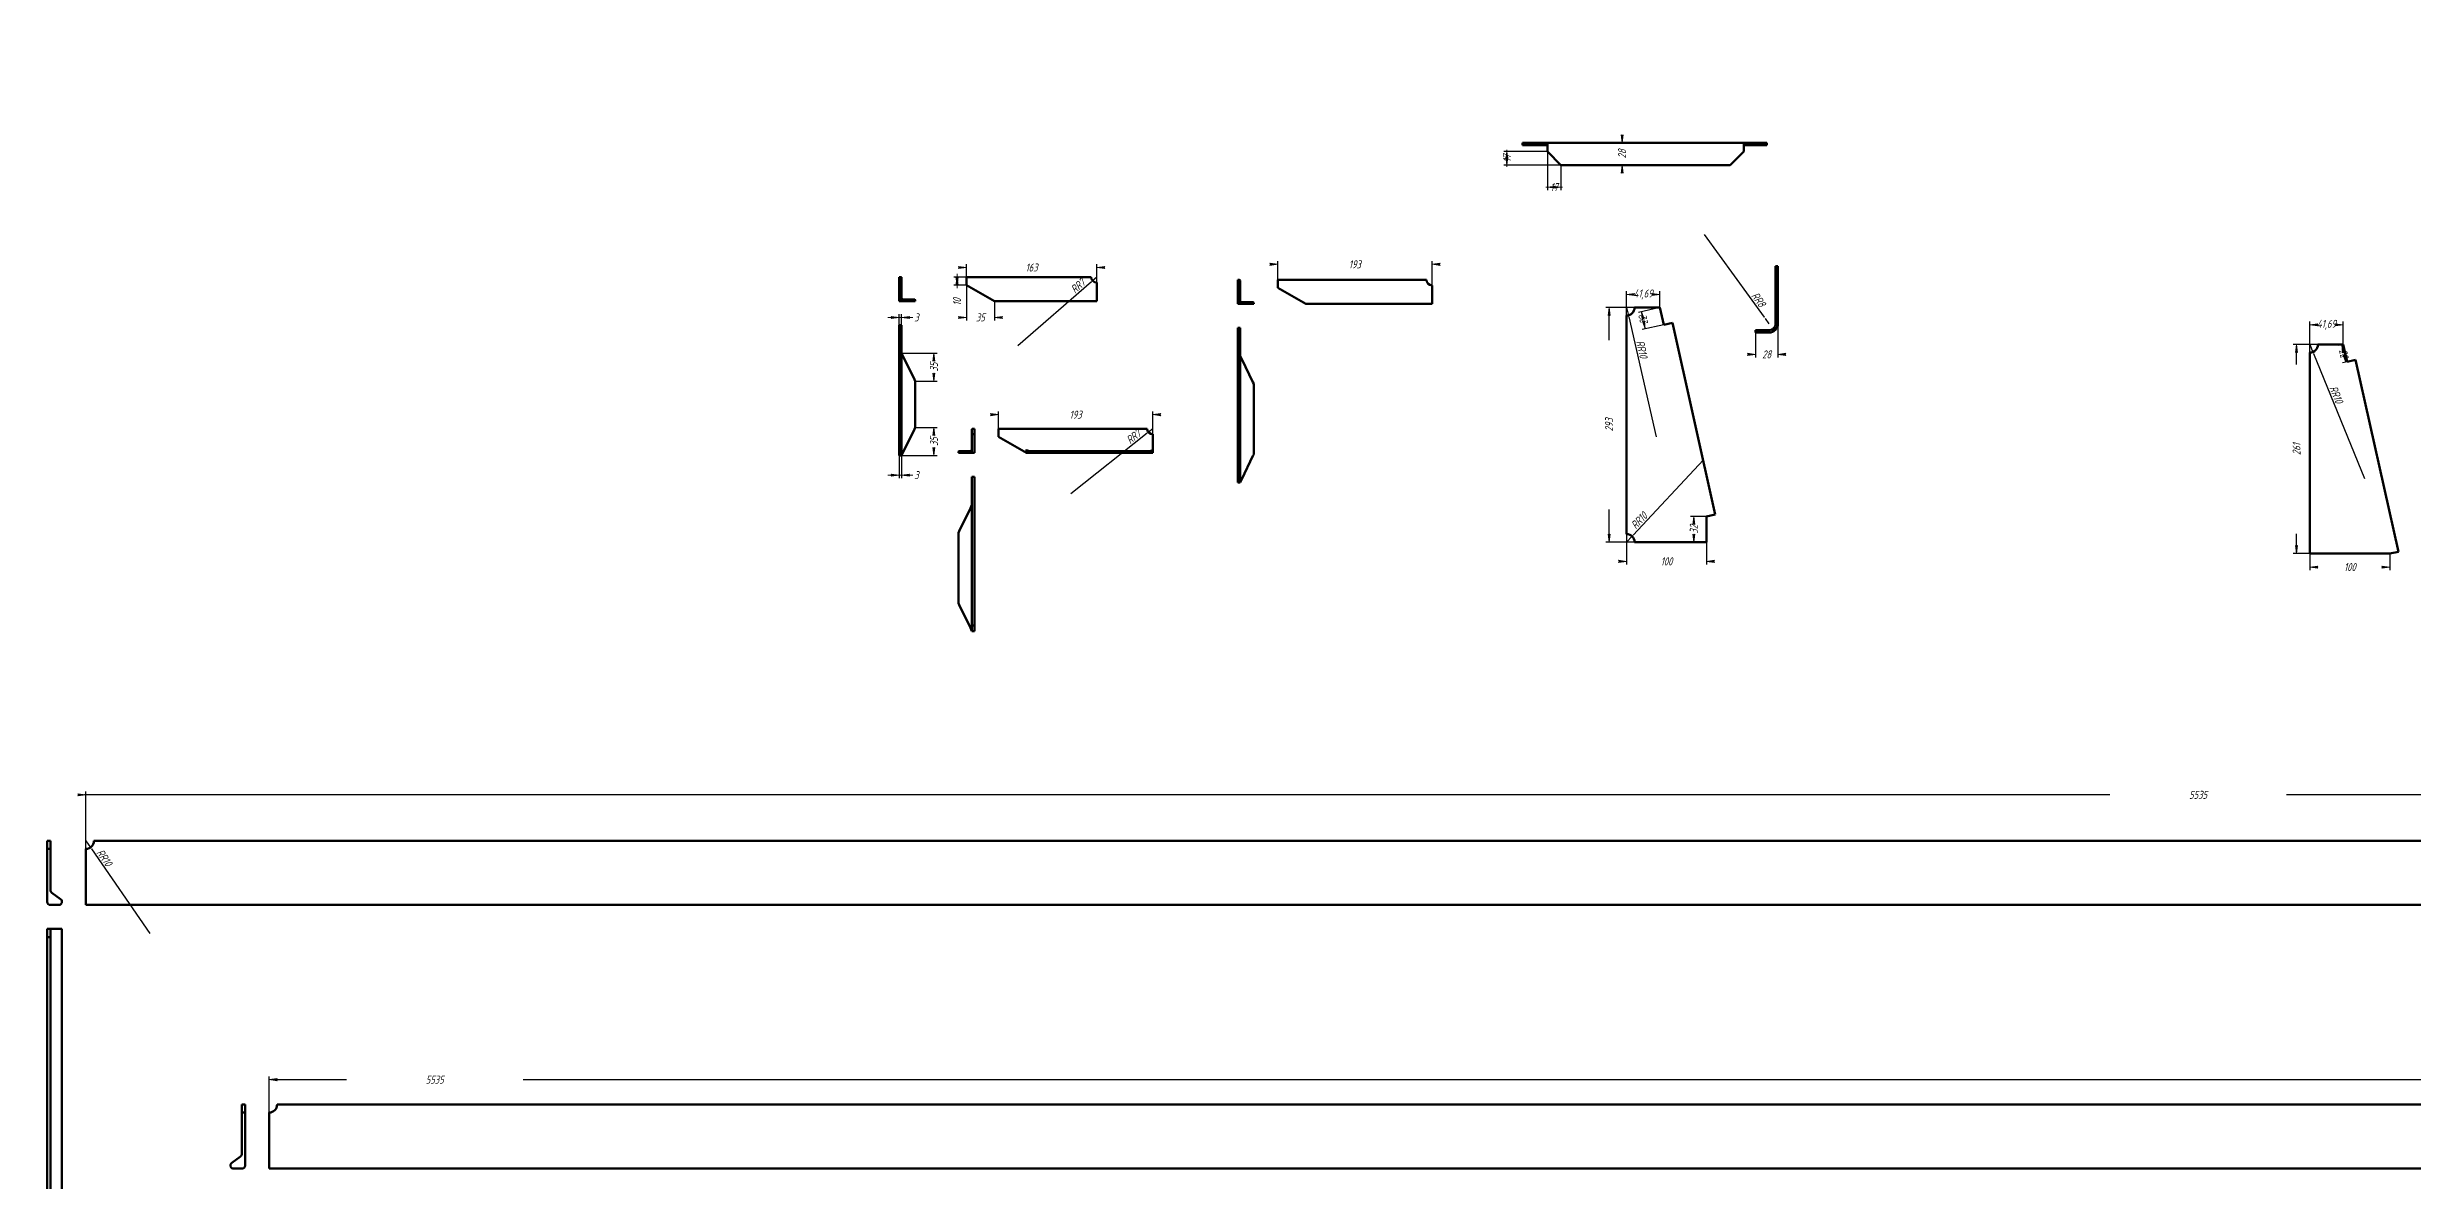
# Model space of a CAD drawing. Header units: millimetres. Extents: x -479 to 2427, y -3086 to 397.
# Drawn here: x -479 to 999, y -311 to 397 of the extents above; entities that cross this region are included whole.
import ezdxf

# ---------------------------------------------------------------- set-up
doc = ezdxf.new("R2010")
doc.units = ezdxf.units.MM
doc.linetypes.add('K5LT_BASIC', pattern=[0])
doc.linetypes.add('K5LT_THIN', pattern=[0])
doc.layers.add('Системный слой', color=7, linetype='Continuous')
doc.layers.add('Системный слой (1)', color=7, linetype='Continuous', true_color=0x909090)
doc.styles.add('KDIMTEXTSTYLE', font='GOST_AU.SHX', dxfattribs={"width": 0.96, "oblique": 15, "height": 5})
doc.dimstyles.new('KDIMSTYLE (0.50)', dxfattribs={"dimtxt": 5, "dimasz": 1, "dimexe": 2, "dimexo": 0, "dimgap": 1, "dimtad": 1, "dimlfac": 2, "dimtxsty": 'KDIMTEXTSTYLE', "dimsah": 1, "dimcen": 0, "dimdle": 1, "dimadec": 0, "dimazin": 0, "dimtfac": 0.667, "dimtmove": 0, "dimatfit": 3, "dimfxl": 1, "dimtvp": 1, "dimtolj": 1, "dimtzin": 0, "dimarcsym": 0})

# ---------------------------------------------------------------- blocks, each defined once
blk = doc.blocks.new('KDIMARROW_01')
at = {"layer": 'Системный слой'}
blk.add_hatch(color=0, dxfattribs=at).paths.add_polyline_path([(0, 0), (-5, 0.658262491226197), (-4.5, 5.51091059616309e-16), (-5, -0.6582624912261956)])
at = {"layer": 'Системный слой', "color": 0, "linetype": 'K5LT_THIN', "lineweight": 18}
for p, q in [((-4.5, 5.51091059616309e-16), (-5, 0.658262491226197)), ((-5, 0.658262491226197), (0, 0)), ((0, 0), (-5, -0.6582624912261956)), ((-5, -0.6582624912261956), (-4.5, 5.51091059616309e-16))]:
    blk.add_line(p, q, dxfattribs=at)
at = {"layer": 'Системный слой (1)', "color": 0, "linetype": 'K5LT_THIN', "lineweight": 18}
blk.add_line((0, 0), (-1, 0), dxfattribs=at)
blk = doc.blocks.new('KDIMARROW_02')
at = {"layer": 'Системный слой'}
blk.add_hatch(color=0, dxfattribs=at).paths.add_polyline_path([(4.5, -5.51091059616309e-16), (5, 0.6582624912261956), (0, 0), (5, -0.658262491226197)])
at = {"layer": 'Системный слой', "color": 0, "linetype": 'K5LT_THIN', "lineweight": 18}
for p, q in [((5, 0.6582624912261956), (0, 0)), ((0, 0), (5, -0.658262491226197)), ((0, 0), (7, -8.572527594031472e-16)), ((4.5, -5.51091059616309e-16), (5, 0.6582624912261956)), ((5, -0.658262491226197), (4.5, -5.51091059616309e-16))]:
    blk.add_line(p, q, dxfattribs=at)
at = {"layer": 'Системный слой (1)', "color": 0, "linetype": 'K5LT_THIN', "lineweight": 18}
blk.add_line((0, 0), (-1, 0), dxfattribs=at)

msp = doc.modelspace()

# ---------------------------------------------------------------- hatches: boundary and pattern name
at = {"layer": 'Системный слой (1)'}
h = msp.add_hatch(dxfattribs=at)
h.set_pattern_fill('', angle=45, style=0, pattern_type=0)
h.set_pattern_definition([(45, (0, 0), (-1.414213562373095, 1.414213562373095), [])])
h.paths.add_polyline_path([(602.2703745337063, 260.2315598716947), (600.7703745337063, 260.2315598716948), (600.7703745337043, 224.2746985450795), (600.3753745337042, 222.541500633703), (599.268387033704, 221.1506093098234), (597.6680420649541, 220.3767256099069), (596.7703745337041, 220.2746985450795), (588.2703745337041, 220.27469854508), (588.270374533704, 218.77469854508), (596.770374533704, 218.7746985450797), (598.8204710845446, 219.1710621814433), (600.5750826449171, 220.3030243151772), (601.7813131353759, 222.0074327180805), (602.2653058637425, 224.0386272038175), (602.2703745337043, 224.2746985450792)])

# ---------------------------------------------------------------- linework, layer by layer
at = {"layer": 'Системный слой (1)', "color": 5, "linetype": 'K5LT_BASIC', "lineweight": 60, "true_color": 0x0000ff}
for p, q in [((458.1729794374351, 337.3196072777856), (442.557971206134, 337.3196072777856)), ((442.557971206134, 335.8196072777855), (442.557971206134, 337.3196072777856)), ((458.1729794374351, 335.8196072777858), (442.557971206134, 335.8196072777855)), ((458.1729794374351, 337.3196072777856), (458.1729794374355, 331.8196072777855)), ((458.1729794374351, 337.3196072777856), (580.8904882002225, 337.3196072777858)), ((466.6729794374373, 323.3196072777856), (458.1729794374355, 331.8196072777855)), ((580.8904882002225, 331.819607277786), (572.3904882002207, 323.3196072777858)), ((591.8904882002225, 337.3196072777858), (580.8904882002225, 337.3196072777858)), ((580.8904882002225, 331.819607277786), (580.8904882002225, 337.3196072777858)), ((591.8904882002221, 335.819607277786), (580.8904882002225, 335.8196072777862)), ((595.3450566839983, 337.3196072777857), (591.8904882002225, 337.3196072777858)), ((591.8904882002221, 335.819607277786), (591.8904882002225, 337.3196072777858)), ((595.3450566839988, 335.8196072777858), (591.8904882002221, 335.819607277786)), ((595.3450566839988, 335.8196072777858), (595.3450566839983, 337.3196072777857)), ((572.3904882002207, 323.3196072777858), (466.6729794374373, 323.3196072777856)), ((53.08782464723597, 253.4482373087024), (53.08782464723587, 249.9482373087024)), ((54.08782464722646, 253.4482373087024), (53.08782464723597, 253.4482373087024)), ((54.58782464722652, 249.9482373087024), (54.58782464722641, 252.9482373087024)), ((173.0878246472374, 253.4482373087024), (95.08782464723743, 253.4482373087024)), ((95.08782464723743, 248.4482373087024), (95.08782464723743, 253.4482373087024)), ((265.6425372614983, 251.6982373087025), (264.6425372614983, 251.6982373087025)), ((264.6425372614983, 251.6982373087025), (264.6425372614983, 248.1982373087025)), ((382.6425372614983, 251.6982373087025), (289.6425372614983, 251.6982373087025)), ((289.6425372614983, 246.6982373087025), (289.6425372614983, 251.6982373087025)), ((602.2703745337063, 260.2315598716947), (600.7703745337063, 260.2315598716949)), ((600.7703745337043, 224.2746985450796), (600.7703745337063, 260.2315598716949)), ((602.2703745337043, 224.2746985450793), (602.2703745337063, 260.2315598716947)), ((53.08782464723587, 249.9482373087024), (53.08782464723553, 238.4482373087024)), ((54.58782464722652, 249.9482373087024), (53.08782464723587, 249.9482373087024)), ((54.58782464723552, 238.4482373086991), (53.08782464723553, 238.4482373087024)), ((54.58782464722618, 240.4482373087024), (54.58782464722652, 249.9482373087024)), ((54.58782464722618, 240.4482373087024), (54.58782464723552, 238.4482373086991)), ((54.58782464723552, 238.4482373086991), (63.08782464723554, 238.4482373086991)), ((62.58782464722621, 239.4482373087024), (55.5878246472263, 239.4482373087024)), ((63.08782464722594, 238.9482373087024), (63.08782464723554, 238.4482373086991)), ((112.5878246472374, 238.4482373087024), (95.08782464723743, 248.4482373087024)), ((176.5878246472374, 238.4482373087024), (112.5878246472374, 238.4482373087024)), ((176.5878246472374, 249.9482373087024), (176.5878246472374, 238.4482373087024)), ((266.1425372614983, 248.1982373087025), (264.6425372614983, 248.1982373087025)), ((264.6425372614983, 248.1982373087025), (264.6425372614983, 236.6982373087025)), ((264.6425372614983, 236.6982373087025), (266.1425372614983, 236.6982373087025)), ((266.1425372614983, 248.1982373087025), (266.1425372614983, 251.1982373087025)), ((266.1425372614983, 238.6982373087025), (266.1425372614983, 248.1982373087025)), ((266.1425372614983, 238.6982373087025), (266.1425372614983, 236.6982373087025)), ((266.1425372614983, 236.6982373087025), (274.6425372614983, 236.6982373087025)), ((274.1425372614983, 237.6982373087025), (267.1425372614983, 237.6982373087025)), ((274.6425372614983, 237.1982373087025), (274.6425372614983, 236.6982373087025)), ((307.1425372614983, 236.6982373087025), (289.6425372614983, 246.6982373087025)), ((386.1425372614985, 236.6982373087025), (307.1425372614983, 236.6982373087025)), ((386.1425372614985, 248.1982373087025), (386.1425372614985, 236.6982373087025)), ((53.08782464723597, 145.4482373086996), (53.08782464722635, 223.4482373086996)), ((53.08782464722635, 223.4482373086996), (54.08782464722646, 223.4482373086996)), ((54.08782464722646, 223.4482373086996), (54.58782464722641, 223.4482373086996)), ((54.58782464722641, 145.4123389238368), (54.58782464722641, 223.4482373086996)), ((507.6911729498645, 92.88206684845744), (507.6911729498645, 229.3820668484574)), ((512.6911729498645, 234.3820668484574), (528.534318700373, 234.3820668484574)), ((528.534318700373, 234.3820668484574), (530.9328482550429, 223.6467486894377)), ((536.3005073345523, 224.8460134667727), (530.9328482550429, 223.6467486894377)), ((563.0588320293739, 105.0813316257929), (536.3005073345523, 224.8460134667727)), ((264.6425372614983, 128.6982373087026), (264.6425372614983, 221.6982373087026)), ((264.6425372614983, 221.6982373087026), (265.6425372614983, 221.6982373087026)), ((265.6425372614983, 221.6982373087026), (266.1425372614983, 221.6982373087026)), ((266.1425372614983, 128.66233892384), (266.1425372614983, 221.6982373087026)), ((588.2703745337042, 220.27469854508), (596.7703745337041, 220.2746985450796)), ((588.270374533704, 218.77469854508), (588.2703745337042, 220.27469854508)), ((588.270374533704, 218.77469854508), (596.770374533704, 218.7746985450796)), ((939.7146575254071, 211.2030953089328), (955.5578032759156, 211.2030953089328)), ((955.5578032759156, 211.2030953089328), (957.9563328305856, 200.4677771499131)), ((54.58782464722613, 205.9482373086996), (55.5878246472263, 203.889413779287)), ((55.5878246472263, 203.889413779287), (62.58782464722621, 189.4776490734046)), ((266.1425372614983, 204.1982373087026), (267.1425372614983, 202.13941377929)), ((267.1425372614983, 202.13941377929), (274.1425372614983, 187.7276490734075)), ((934.7146575254071, 80.7030953089328), (934.7146575254071, 206.2030953089328)), ((963.323991910095, 201.6670419272481), (957.9563328305856, 200.4677771499131)), ((990.0823166049165, 81.90236008626823), (963.323991910095, 201.6670419272481)), ((63.08782464722594, 188.4482373086996), (62.58782464722621, 189.4776490734046)), ((63.08782464722594, 159.4482373086794), (63.08782464722594, 188.4482373086996)), ((274.6425372614983, 186.6982373087026), (274.1425372614983, 187.7276490734075)), ((274.6425372614983, 142.6982373087026), (274.6425372614983, 186.6982373087026)), ((62.58782464722621, 158.4188255439744), (55.5878246472263, 144.007060838092)), ((62.58782464722621, 158.4188255439744), (63.08782464722594, 159.4482373086794)), ((98.58782464723721, 158.2129431910363), (98.58782464723721, 155.212943191031)), ((98.58782464723721, 155.212943191031), (98.58782464725829, 145.7129431910363)), ((100.0878246472372, 155.212943191031), (98.58782464723721, 155.212943191031)), ((100.0878246472372, 158.712943191031), (99.08782464723721, 158.712943191031)), ((100.0878246472372, 155.212943191031), (100.0878246472372, 158.712943191031)), ((100.0878246472372, 143.7129431910363), (100.0878246472372, 155.212943191031)), ((208.087824647238, 158.712943191031), (115.087824647238, 158.7129431910363)), ((115.087824647238, 158.2129431910363), (115.087824647238, 158.7129431910363)), ((115.087824647238, 153.7129431910315), (115.087824647238, 158.2129431910363)), ((132.587824647238, 143.71294319103), (115.087824647238, 153.7129431910315)), ((211.5878246472382, 155.212943191031), (211.5878246472382, 145.7129431910363)), ((53.08782464723597, 145.4482373086996), (53.08782464723587, 141.9482373086996)), ((54.08782464722646, 145.4482373086996), (53.08782464723597, 145.4482373086996)), ((54.58782464722652, 141.9482373086996), (53.08782464723587, 141.9482373086996)), ((54.58782464722652, 141.9482373086996), (54.58782464722641, 145.4123389238368)), ((55.5878246472263, 144.007060838092), (54.58782464722652, 141.9482373086996)), ((90.08782464725827, 144.2129431910363), (90.08782464725827, 143.7129431910305)), ((90.08782464725827, 143.7129431910305), (98.58782464725829, 143.7129431910363)), ((97.58782464723721, 144.7129431910363), (90.58782464723723, 144.7129431910363)), ((98.58782464725829, 145.7129431910363), (98.58782464725829, 143.7129431910363)), ((98.58782464725829, 143.7129431910363), (100.0878246472372, 143.7129431910363)), ((132.587824647238, 145.7129431910363), (132.587824647238, 143.71294319103)), ((132.587824647238, 143.71294319103), (150.087824647238, 143.7129431910305)), ((149.0584128825758, 144.7129431910363), (134.6466481766931, 144.7129431910363)), ((195.1172364119006, 144.7129431910363), (149.0584128825758, 144.7129431910363)), ((150.087824647238, 144.2129431910363), (150.087824647238, 143.7129431910305)), ((194.087824647238, 143.7129431910305), (150.087824647238, 143.7129431910305)), ((194.087824647238, 144.2129431910363), (194.087824647238, 143.7129431910305)), ((194.087824647238, 143.7129431910305), (211.5878246472382, 143.7129431910363)), ((209.5290011177831, 144.7129431910363), (195.1172364119006, 144.7129431910363)), ((211.5878246472382, 145.7129431910363), (211.5878246472382, 143.7129431910363)), ((274.1425372614983, 141.6688255439974), (267.1425372614983, 127.2570608381147)), ((274.1425372614983, 141.6688255439974), (274.6425372614983, 142.6982373087026)), ((98.58782464723721, 35.67704480616794), (98.58782464723721, 128.7129431910305)), ((98.58782464723721, 128.7129431910305), (99.08782464723721, 128.7129431910305)), ((99.08782464723721, 128.7129431910305), (100.0878246472372, 128.7129431910305)), ((100.0878246472372, 35.71294319103049), (100.0878246472372, 128.7129431910305)), ((265.6425372614983, 128.6982373087026), (264.6425372614983, 128.6982373087026)), ((264.6425372614983, 128.6982373087026), (264.6425372614983, 125.1982373087023)), ((266.1425372614983, 125.1982373087023), (264.6425372614983, 125.1982373087023)), ((266.1425372614983, 125.1982373087023), (266.1425372614983, 128.66233892384)), ((267.1425372614983, 127.2570608381147), (266.1425372614983, 125.1982373087023)), ((90.58782464723723, 94.74235495569269), (97.58782464723721, 109.1541196615754)), ((97.58782464723721, 109.1541196615754), (98.58782464725829, 111.2129431910305)), ((557.6911729498645, 103.8820668484574), (563.0588320293739, 105.0813316257929)), ((557.6911729498645, 103.8820668484574), (557.6911729498645, 87.88206684845744)), ((90.58782464723723, 94.74235495569269), (90.08782464725827, 93.71294319103049)), ((90.08782464725827, 49.71294319103049), (90.08782464725827, 93.71294319103049)), ((557.6911729498645, 87.88206684845744), (512.6911729498645, 87.88206684845744)), ((934.7146575254071, 80.7030953089328), (984.7146575254071, 80.7030953089328)), ((984.7146575254071, 80.7030953089328), (990.0823166049165, 81.90236008626823)), ((90.08782464725827, 49.71294319103049), (90.58782464723723, 48.68353142636784)), ((97.58782464723721, 34.2717667204854), (90.58782464723723, 48.68353142636784)), ((98.58782464723721, 32.21294319103026), (97.58782464723721, 34.2717667204854)), ((98.58782464723721, 35.67704480616794), (98.58782464723721, 32.21294319103026)), ((100.0878246472372, 32.21294319103026), (98.58782464723721, 32.21294319103026)), ((100.0878246472372, 35.71294319103049), (99.08782464723721, 35.71294319103049)), ((100.0878246472372, 32.21294319103026), (100.0878246472372, 35.71294319103049)), ((-479.2945895908002, -98.73725295119323), (-477.2945895908002, -98.73725295119323)), ((-479.2945895908002, -98.73725295119323), (-479.2945895908002, -103.7372529511932)), ((-477.2945895908002, -103.7372529511932), (-477.2945895908002, -98.73725295119323)), ((2307.349918716746, -98.73725295119323), (-450.1500812832542, -98.73725295119323)), ((-479.2945895908002, -103.7372529511932), (-477.2945895908002, -103.7372529511932)), ((-479.2945895908002, -103.7372529511932), (-479.2945895908002, -136.7372529511932)), ((-477.2945895908002, -129.4872529511932), (-477.2945895908002, -103.7372529511932)), ((-455.1500812832544, -136.7372529511932), (-455.1500812832544, -103.7372529511932)), ((-470.9704571542653, -135.1221718652081), (-476.4742137197903, -131.1023340371775)), ((-477.2945895908002, -138.7372529511932), (-472.1500812832543, -138.7372529511932)), ((-455.1500812832544, -138.7372529511932), (-455.1500812832544, -136.7372529511932)), ((2312.349918716746, -138.7372529511932), (-455.1500812832544, -138.7372529511932)), ((-479.2945895908002, -153.7372529511911), (-479.2945895908002, -158.7372529511913)), ((-479.2945895908002, -153.7372529511911), (-477.2945895908002, -153.7372529511911)), ((-479.2945895908002, -158.7372529511913), (-477.2945895908002, -158.7372529511913)), ((-479.2945895908002, -2916.237252951191), (-479.2945895908002, -158.7372529511913)), ((-477.2945895908002, -158.7372529511913), (-477.2945895908002, -153.7372529511911)), ((-477.2945895908002, -153.7372529511911), (-476.4742137197903, -153.7372529511911)), ((-477.2945895908002, -2916.237252951191), (-477.2945895908002, -158.7372529511913)), ((-476.4742137197903, -153.7372529511911), (-470.9704571542653, -153.7372529511911)), ((-470.9704571542653, -153.7372529511911), (-470.1500812832543, -153.7372529511911)), ((-470.1500812832543, -2921.237252951191), (-470.1500812832543, -153.7372529511911)), ((-357.6794857859431, -268.4084881050707), (-357.6794857859431, -263.4084881050707)), ((-355.6794857859431, -263.4084881050707), (-357.6794857859431, -263.4084881050707)), ((-355.6794857859431, -263.4084881050707), (-355.6794857859431, -268.4084881050707)), ((2421.820514214058, -263.4084881050707), (-335.6794857859425, -263.4084881050707)), ((-355.6794857859431, -268.4084881050707), (-357.6794857859431, -268.4084881050707)), ((-357.6794857859431, -294.1584881050707), (-357.6794857859431, -268.4084881050707)), ((-355.6794857859431, -268.4084881050707), (-355.6794857859431, -301.4084881050707)), ((-340.6794857859427, -268.4084881050707), (-340.6794857859427, -294.1584881050707)), ((-340.6794857859427, -294.1584881050707), (-340.6794857859427, -295.773569191055)), ((-364.0036182224781, -299.7934070190856), (-358.499861656953, -295.773569191055)), ((-357.6794857859431, -303.4084881050707), (-362.8239940934891, -303.4084881050707)), ((-340.6794857859427, -295.773569191055), (-340.6794857859427, -299.7934070190856)), ((-340.6794857859427, -299.7934070190856), (-340.6794857859427, -303.4084881050707)), ((2426.820514214058, -303.4084881050707), (-340.6794857859427, -303.4084881050707))]:
    msp.add_line(p, q, dxfattribs=at)
for centre, radius, start, end in [((54.08782464722646, 252.9482373087024), 0.4999999999999455, 0, 89.99999999999913), ((176.5878246472374, 253.4482373087024), 3.500000000000001, 180, 270), ((265.6425372614983, 251.1982373087025), 0.4999999999999455, 0, 90), ((386.1425372614985, 251.6982373087025), 3.500000000000001, 180, 270), ((55.58782464722608, 240.4482373087024), 0.999999999999946, 180, 270.000000000004), ((62.58782464722599, 238.9482373087024), 0.4999999999999455, 0, 89.99999999998596), ((267.1425372614983, 238.6982373087025), 0.999999999999946, 180, 269.9999999999535), ((274.1425372614983, 237.1982373087025), 0.4999999999999455, 0, 90.0000000000661), ((507.6911729498645, 234.3820668484574), 5.000000000000001, 270, 0), ((596.7703745337043, 224.2746985450799), 5.500000000000002, 269.9999999999967, 0), ((596.7703745337043, 224.2746985450799), 4.000000000000002, 269.9999999999967, 0), ((934.7146575254071, 211.2030953089328), 5.000000000000001, 270, 0), ((99.08782464723721, 158.2129431910363), 0.4999999999999455, 90, 180), ((211.5878246472382, 158.7129431910307), 3.500000000000001, 180, 188.2132107017402), ((211.5878246472382, 158.712943191031), 3.500000000000002, 188.2132107016524, 269.9999999999997), ((90.58782464723723, 144.2129431910363), 0.4999999999999455, 89.99999999999787, 179.999999999998), ((97.58782464723721, 145.7129431910363), 0.999999999999946, 270.0000000000038, 0), ((507.6911729498645, 87.88206684845744), 5.000000000000001, 0, 90), ((-455.1500812832546, -98.73725295119323), 5.000000000000001, 270, 0), ((-475.2945895908002, -129.4872529511932), 2.00000000000003, 180.0000000000009, 233.856327137712), ((-477.2945895908002, -136.7372529511932), 2.000000000000032, 180, 270), ((-472.1500812832543, -136.7372529511932), 2.000000000000001, 270.000000000001, 53.85632713775178), ((-340.6794857859429, -263.4084881050707), 5.000000000000001, 270, 0), ((-359.6794857859431, -294.1584881050707), 2.00000000000003, 306.143672862288, 0), ((-362.8239940934891, -301.4084881050707), 2.000000000000001, 126.1436728622483, 269.9999999999991), ((-357.6794857859431, -301.4084881050707), 2.000000000000032, 270, 0)]:
    msp.add_arc(centre, radius, start, end, dxfattribs=at)
for centre, major_axis, ratio, start_param, end_param in [((134.6466481766929, 145.7129431910363), (-2.058823529411697, -3.174841283937019e-14), 0.4857142857142755, 0, 1.570796326794993), ((149.0584128825753, 144.2129431910363), (-1.029411764705792, -1.587420641968422e-14), 0.4857142857142754, 3.14159265358976, 4.712388980384304), ((195.1172364119006, 144.2129431910363), (-1.029411764705773, 1.658349024141279e-14), 0.4857142857142844, 4.712388980384685, 6.283185307179586), ((209.5290011177829, 145.7129431910363), (-2.05882352941166, 3.31669804828274e-14), 0.4857142857142843, 1.570796326794995, 3.141592653589826)]:
    msp.add_ellipse(centre, major_axis=major_axis, ratio=ratio, start_param=start_param, end_param=end_param, dxfattribs=at)
for points, knots in [([(54.58782464722641, 145.4123389238368), (54.58782452148311, 145.418082384145), (54.57995123862407, 145.4263232427902), (54.55648353421468, 145.4334639713791), (54.53637852103873, 145.4372064683555), (54.52034199827005, 145.4394560935325), (54.49728984749258, 145.441904385817), (54.4577505680223, 145.4447473177606), (54.40080121905851, 145.446731799133), (54.32521211403368, 145.4478551482605), (54.24701320551755, 145.4481988221507), (54.16359183070005, 145.4482389487375), (54.11218473828199, 145.4482372986558), (54.08782464722646, 145.4482373086996)], [0, 0, 0, 0, 2.114922987665346, 3.515526758964108, 4.102637990966028, 4.725042497717202, 5.317969189928037, 6.408945456795369, 8.211378057866682, 9.428205241998878, 11.27330140824589, 12.71802688085646, 14, 14, 14, 14]), ([(266.1425372614983, 128.66233892384), (266.1425371357545, 128.6680823841477), (266.1346638528955, 128.6763232427902), (266.1111961484864, 128.6834639713809), (266.0910911353103, 128.6872064683575), (266.0750546125415, 128.6894560935334), (266.0520024617641, 128.6919043858188), (266.0124631822928, 128.6947473177581), (265.95551383333, 128.696731799128), (265.8799247283043, 128.6978551482675), (265.8017258197888, 128.6981988221514), (265.7183044449713, 128.6982389487425), (265.6668973525535, 128.6982372986572), (265.6425372614983, 128.6982373087026)], [0, 0, 0, 0, 2.114922987670293, 3.515526758968789, 4.102637990970769, 4.72504249772341, 5.317969189941862, 6.408945456815837, 8.211378057885623, 9.428205241995522, 11.27330140826319, 12.71802688087456, 14, 14, 14, 14]), ([(99.08782464723721, 35.71294319103049), (99.04149911271519, 35.71294304867183), (98.94923756569406, 35.71298105155392), (98.83786029728266, 35.71256657951608), (98.75453509476174, 35.71090261855397), (98.69539726192518, 35.70819878235807), (98.65552060932899, 35.70445081340563), (98.60546923073244, 35.69643731949213), (98.58782468366311, 35.68706606291039), (98.58782464723721, 35.67704480616794)], [0, 0, 0, 0, 1.76306699752353, 3.523336313062281, 4.60403340793488, 5.705168256262661, 6.773178144083247, 7.359700053478288, 10, 10, 10, 10])]:
    msp.add_open_spline(points, degree=3, knots=knots, dxfattribs=at)

# ---------------------------------------------------------------- dimensions: what is measured, and where the dimension line sits
at = {"layer": 'Системный слой (1)', "color": 7}
for base, p1, p2, angle, location, override in [((432.9230797939135, 323.3196072777856), (458.1729794374355, 331.8196072777855), (466.6729794374373, 323.3196072777856), 90, (432.9230797939135, 327.5696072777856), {"dimexo": 0, "dimpost": '\\H5.0;\\W0.965;\\Q15;<>', "dimblk1": 'KDIMARROW_02', "dimblk2": 'KDIMARROW_02', "dimse1": 0, "dimse2": 0, "dimclrt": 7, "dimtolj": 1}), ((504.8877631337191, 323.3196072777856), (458.1729794374351, 337.3196072777856), (466.6729794374373, 323.3196072777856), 90, (504.8877631337191, 330.3196072777856), {"dimexo": 0, "dimpost": '\\H5.0;\\W0.965;\\Q15;<>', "dimblk1": 'KDIMARROW_01', "dimblk2": 'KDIMARROW_01', "dimse1": 0, "dimse2": 0, "dimclrt": 7, "dimtolj": 1}), ((89.26124840767659, 248.4482373087024), (95.08782464723743, 253.4482373087024), (95.08782464723743, 248.4482373087024), 90, (89.26124840767659, 237.8924044458484), {"dimexo": 0, "dimpost": '\\H5.0;\\W0.965;\\Q15;<>', "dimblk1": 'KDIMARROW_02', "dimblk2": 'KDIMARROW_02', "dimse1": 0, "dimse2": 0, "dimclrt": 7, "dimtolj": 1}), ((496.7824247686606, 234.3820668484574), (512.6911729498645, 87.88206684845744), (512.6911729498645, 234.3820668484574), 90, (496.7824247686606, 161.1320668484574), {"dimexo": 0, "dimpost": '\\H5.0;\\W0.965;\\Q15;<>', "dimblk1": 'KDIMARROW_01', "dimblk2": 'KDIMARROW_01', "dimse1": 0, "dimse2": 0, "dimclrt": 7, "dimtolj": 1}), ((517.0089217753609, 231.8070146008706), (530.9328482550429, 223.6467486894377), (528.534318700373, 234.3820668484574), 102.59441676471221, (518.2081865526959, 226.4393555213608), {"dimexo": 0, "dimpost": '\\H5.0;\\W0.965;\\Q15;<>', "dimblk1": 'KDIMARROW_01', "dimblk2": 'KDIMARROW_01', "dimse1": 0, "dimse2": 0, "dimclrt": 7, "dimtolj": 1}), ((926.3783656732573, 211.2030953089328), (934.7146575254071, 80.7030953089328), (939.7146575254071, 211.2030953089328), 90, (926.3783656732573, 145.9530953089329), {"dimexo": 0, "dimpost": '\\H5.0;\\W0.965;\\Q15;<>', "dimblk1": 'KDIMARROW_01', "dimblk2": 'KDIMARROW_01', "dimse1": 0, "dimse2": 0, "dimclrt": 7, "dimtolj": 1}), ((957.1152790600192, 200.2798654088833), (955.5578032759156, 211.2030953089328), (957.9563328305856, 200.4677771499131), 282.59441676471226, (955.9160142826843, 205.6475244883932), {"dimexo": 0, "dimpost": '\\H5.0;\\W0.965;\\Q15;<>', "dimblk1": 'KDIMARROW_01', "dimblk2": 'KDIMARROW_01', "dimse1": 0, "dimse2": 0, "dimclrt": 7, "dimtolj": 1}), ((74.79583197624949, 205.9482373086996), (63.08782464722594, 188.4482373086996), (54.58782464722613, 205.9482373086996), 90, (74.79583197624949, 197.1982373086996), {"dimexo": 0, "dimpost": '\\H5.0;\\W0.965;\\Q15;<>', "dimblk1": 'KDIMARROW_01', "dimblk2": 'KDIMARROW_01', "dimse1": 0, "dimse2": 0, "dimclrt": 7, "dimtolj": 1}), ((74.79583197624949, 159.4482373086794), (54.58782464722652, 141.9482373086996), (63.08782464722594, 159.4482373086794), 90, (74.79583197624949, 150.6982373086894), {"dimexo": 0, "dimpost": '\\H5.0;\\W0.965;\\Q15;<>', "dimblk1": 'KDIMARROW_01', "dimblk2": 'KDIMARROW_01', "dimse1": 0, "dimse2": 0, "dimclrt": 7, "dimtolj": 1}), ((549.6796696819631, 103.8820668484574), (557.6911729498645, 87.88206684845744), (557.6911729498645, 103.8820668484574), 90, (549.6796696819631, 95.88206684845744), {"dimexo": 0, "dimpost": '\\H5.0;\\W0.965;\\Q15;<>', "dimblk1": 'KDIMARROW_01', "dimblk2": 'KDIMARROW_01', "dimse1": 0, "dimse2": 0, "dimclrt": 7, "dimtolj": 1})]:
    msp.add_linear_dim(base=base, p1=p1, p2=p2, angle=angle, location=location, dimstyle='KDIMSTYLE (0.50)', override=override, dxfattribs=at).render()
for base, p1, p2, location, override in [((458.1729794374355, 309.5805341405394), (466.6729794374373, 323.3196072777856), (458.1729794374355, 331.8196072777855), (462.4229794374364, 309.5805341405394), {"dimexo": 0, "dimpost": '\\H5.0;\\W0.965;\\Q15;<>', "dimblk1": 'KDIMARROW_02', "dimblk2": 'KDIMARROW_02', "dimse1": 0, "dimse2": 0, "dimclrt": 7, "dimtolj": 1}), ((95.08782464723743, 259.3766877375494), (176.5878246472374, 249.9482373087024), (95.08782464723743, 253.4482373087024), (135.8378246472374, 259.3766877375494), {"dimexo": 0, "dimpost": '\\H5.0;\\W0.965;\\Q15;<>', "dimblk1": 'KDIMARROW_01', "dimblk2": 'KDIMARROW_01', "dimse1": 0, "dimse2": 0, "dimclrt": 7, "dimtolj": 1}), ((289.6425372614983, 261.3766877375494), (386.1425372614985, 248.1982373087025), (289.6425372614983, 251.6982373087025), (337.8925372614983, 261.3766877375494), {"dimexo": 0, "dimpost": '\\H5.0;\\W0.965;\\Q15;<>', "dimblk1": 'KDIMARROW_01', "dimblk2": 'KDIMARROW_01', "dimse1": 0, "dimse2": 0, "dimclrt": 7, "dimtolj": 1}), ((95.08782464723743, 228.2256973981691), (112.5878246472374, 238.4482373087024), (95.08782464723743, 248.4482373087024), (103.8378246472374, 228.2256973981691), {"dimexo": 0, "dimpost": '\\H5.0;\\W0.965;\\Q15;<>', "dimblk1": 'KDIMARROW_01', "dimblk2": 'KDIMARROW_01', "dimse1": 0, "dimse2": 0, "dimclrt": 7, "dimtolj": 1}), ((528.534318700373, 242.5907770961127), (507.6911729498645, 229.3820668484574), (528.534318700373, 234.3820668484574), (518.1127458251187, 242.5907770961127), {"dimexo": 0, "dimpost": '\\H5.0;\\W0.965;\\Q15;<>', "dimblk1": 'KDIMARROW_01', "dimblk2": 'KDIMARROW_01', "dimse1": 0, "dimse2": 0, "dimclrt": 7, "dimtolj": 1}), ((53.08782464722635, 228.2256973981691), (54.58782464722641, 223.4482373086996), (53.08782464722635, 223.4482373086996), (63.88188689927127, 228.2256973981691), {"dimexo": 0, "dimpost": '\\H5.0;\\W0.965;\\Q15;<>', "dimblk1": 'KDIMARROW_02', "dimblk2": 'KDIMARROW_02', "dimse1": 0, "dimse2": 0, "dimclrt": 7, "dimtolj": 1}), ((588.2703745337042, 205.1359332307707), (602.2703745337043, 224.2746985450793), (588.2703745337042, 220.27469854508), (595.2703745337043, 205.1359332307707), {"dimexo": 0, "dimpost": '\\H5.0;\\W0.965;\\Q15;<>', "dimblk1": 'KDIMARROW_01', "dimblk2": 'KDIMARROW_01', "dimse1": 0, "dimse2": 0, "dimclrt": 7, "dimtolj": 1}), ((955.5578032759156, 223.6387988075697), (934.7146575254071, 206.2030953089328), (955.5578032759156, 211.2030953089328), (945.1362304006614, 223.6387988075697), {"dimexo": 0, "dimpost": '\\H5.0;\\W0.965;\\Q15;<>', "dimblk1": 'KDIMARROW_01', "dimblk2": 'KDIMARROW_01', "dimse1": 0, "dimse2": 0, "dimclrt": 7, "dimtolj": 1}), ((115.087824647238, 167.4773229748375), (211.5878246472382, 155.212943191031), (115.087824647238, 158.2129431910363), (163.337824647238, 167.4773229748375), {"dimexo": 0, "dimpost": '\\H5.0;\\W0.965;\\Q15;<>', "dimblk1": 'KDIMARROW_01', "dimblk2": 'KDIMARROW_01', "dimse1": 0, "dimse2": 0, "dimclrt": 7, "dimtolj": 1}), ((53.08782464723587, 129.7278567519068), (54.58782464722652, 141.9482373086996), (53.08782464723587, 141.9482373086996), (63.88188689924006, 129.7278567519068), {"dimexo": 0, "dimpost": '\\H5.0;\\W0.965;\\Q15;<>', "dimblk1": 'KDIMARROW_02', "dimblk2": 'KDIMARROW_02', "dimse1": 0, "dimse2": 0, "dimclrt": 7, "dimtolj": 1}), ((507.6911729498645, 75.85754767061798), (557.6911729498645, 87.88206684845744), (507.6911729498645, 92.88206684845744), (532.6911729498645, 75.85754767061798), {"dimexo": 0, "dimpost": '\\H5.0;\\W0.965;\\Q15;<>', "dimblk1": 'KDIMARROW_01', "dimblk2": 'KDIMARROW_01', "dimse1": 0, "dimse2": 0, "dimclrt": 7, "dimtolj": 1}), ((984.7146575254071, 72.29844988546517), (934.7146575254071, 80.7030953089328), (984.7146575254071, 80.7030953089328), (959.7146575254071, 72.29844988546517), {"dimexo": 0, "dimpost": '\\H5.0;\\W0.965;\\Q15;<>', "dimblk1": 'KDIMARROW_01', "dimblk2": 'KDIMARROW_01', "dimse1": 0, "dimse2": 0, "dimclrt": 7, "dimtolj": 1}), ((-455.1500812832544, -69.95495211190507), (2312.349918716746, -103.7372529511932), (-455.1500812832544, -103.7372529511932), (864.8499187167456, -69.95495211190507), {"dimexo": 0, "dimpost": '\\H5.0;\\W0.965;\\Q15;<>', "dimblk1": 'KDIMARROW_01', "dimblk2": 'KDIMARROW_01', "dimse1": 0, "dimse2": 0, "dimclrt": 7, "dimtolj": 1}), ((2426.820514214058, -247.8316130034877), (-340.6794857859427, -303.4084881050707), (2426.820514214058, -303.4084881050707), (-237.1794857859425, -247.8316130034873), {"dimexo": 0, "dimpost": '\\H5.0;\\W0.965;\\Q15;<>', "dimblk1": 'KDIMARROW_01', "dimblk2": 'KDIMARROW_01', "dimse1": 0, "dimse2": 0, "dimclrt": 7, "dimtolj": 1})]:
    msp.add_linear_dim(base=base, p1=p1, p2=p2, location=location, dimstyle='KDIMSTYLE (0.50)', override=override, dxfattribs=at).render()
for center, radius, location, override in [((176.5878246472375, 253.4482373087024), 3.4999999999999045, (167.1011788061912, 245.178668719911), {"dimpost": '\\H5.0;\\W0.965;\\Q15;R<>', "dimblk2": 'KDIMARROW_02', "dimclrt": 7, "dimtolj": 1}), ((596.7703745337043, 224.2746985450799), 3.9999999999999596, (587.3071868668451, 237.3201094605645), {"dimpost": '\\H5.0;\\W0.965;\\Q15;R<>', "dimblk2": 'KDIMARROW_02', "dimclrt": 7, "dimtolj": 1}), ((507.6911729498645, 234.3820668484574), 4.999999999999981, (513.8393602070093, 207.5361382450175), {"dimpost": '\\H5.0;\\W0.965;\\Q15;R<>', "dimblk2": 'KDIMARROW_01', "dimclrt": 7, "dimtolj": 1}), ((934.7146575254071, 211.2030953089328), 4.999999999999942, (947.9440740152947, 178.7156766326497), {"dimpost": '\\H5.0;\\W0.965;\\Q15;R<>', "dimblk2": 'KDIMARROW_01', "dimclrt": 7, "dimtolj": 1}), ((211.5878246472382, 158.712943191031), 3.4999999999999685, (201.7191493138735, 150.9032401798528), {"dimpost": '\\H5.0;\\W0.965;\\Q15;R<>', "dimblk2": 'KDIMARROW_02', "dimclrt": 7, "dimtolj": 1}), ((507.6911729498645, 87.88206684845744), 5.000000000000001, (518.0563759003164, 98.92213416879974), {"dimpost": '\\H5.0;\\W0.965;\\Q15;R<>', "dimblk2": 'KDIMARROW_01', "dimclrt": 7, "dimtolj": 1}), ((-455.1500812832546, -98.73725295119323), 5.00000000000004, (-446.5334607908781, -111.1901389593482), {"dimpost": '\\H5.0;\\W0.965;\\Q15;R<>', "dimblk2": 'KDIMARROW_01', "dimclrt": 7, "dimtolj": 1})]:
    msp.add_radius_dim(center=center, radius=radius, location=location, dimstyle='KDIMSTYLE (0.50)', override=override, dxfattribs=at).render()

doc.saveas('drawing.dxf')
